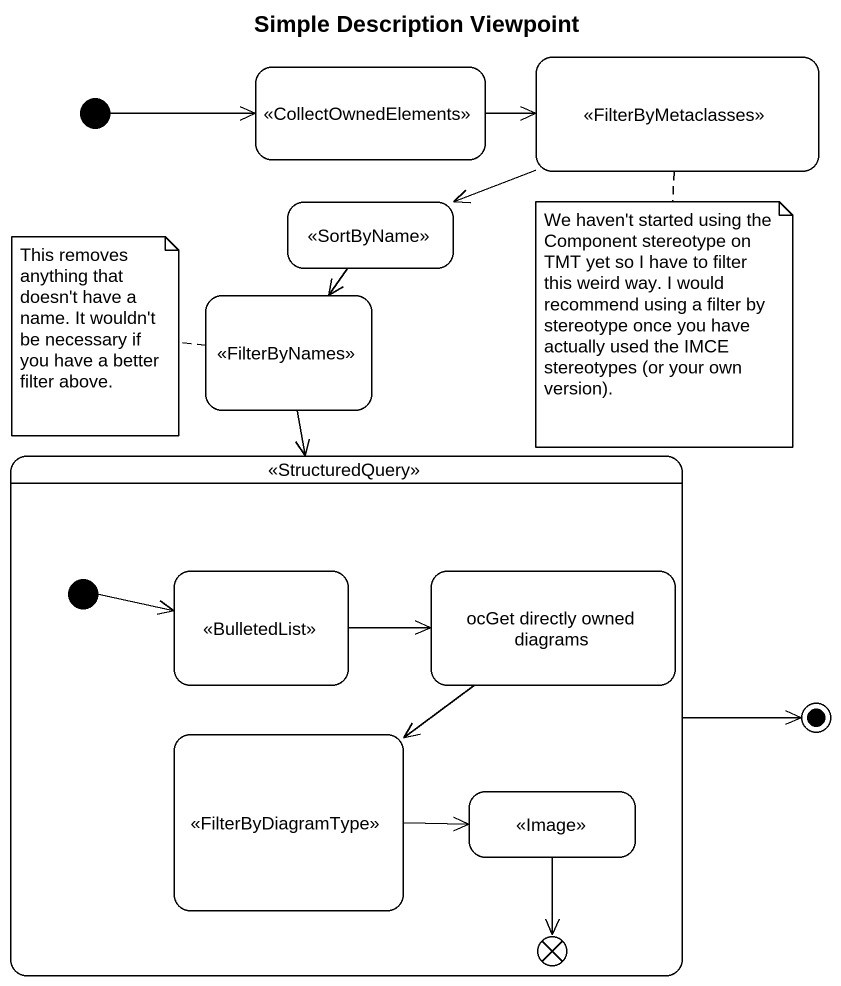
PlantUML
@startuml
title Simple Description Viewpoint
hide empty description
state " " as state1 <<CollectOwnedElements>>
state " " as state2 <<FilterByMetaclasses>>
state " " as state3 <<SortByName>>
state " " as state4 <<FilterByNames>>
state " " as state5 <<StructuredQuery>> {
  state " " as state6 <<BulletedList>>
  state "ocGet directly owned diagrams" as ocGet_directly_owned
  state " " as state7 <<FilterByDiagramType>>
  state " " as state8 <<Image>>
  state flowfinal1 <<end>>
  [*] -right-> state6
}
[*] -right-> state1
state1 -right-> state2
state2 -left-> state3
state3 --> state4
state4 --> state5
state6 -right-> ocGet_directly_owned
ocGet_directly_owned --> state7
state7 -right-> state8
state8 --> flowfinal1
state5 -right-> [*]
note left of state4 : This removes anything that doesn't have a name. It wouldn't be necessary if you have a better filter above.
note bottom of state2 : We haven't started using the Component stereotype on TMT yet so I have to filter this weird way. I would recommend using a filter by stereotype once you have actually used the IMCE stereotypes (or your own version).
@enduml
